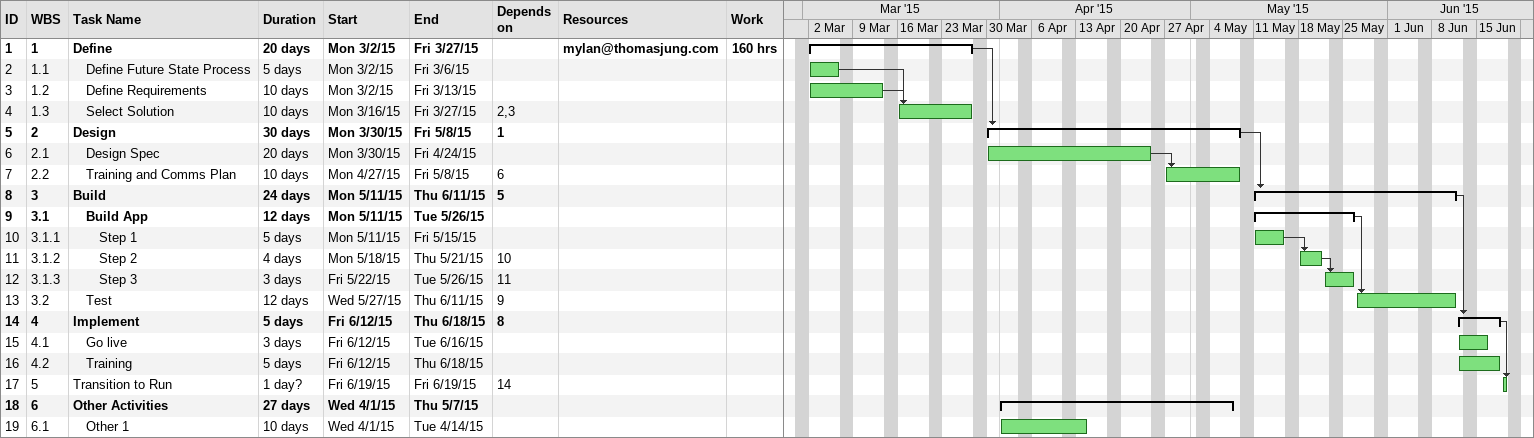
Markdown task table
| ID | WBS | Task | Duration | Start | Finish | Predecessors | Resources | Work (h) |
|---|---|---|---|---|---|---|---|---|
| 1 | 1 | **Define** | 20d | 2015-03-02 | 2015-03-27 |  | mylan@thomasjung.com | 160 |
| 2 | 1.1 | Define Future State Process | 5d | 2015-03-02 | 2015-03-06 |  |  |  |
| 3 | 1.2 | Define Requirements | 10d | 2015-03-02 | 2015-03-13 |  |  |  |
| 4 | 1.3 | Select Solution | 10d | 2015-03-16 | 2015-03-27 | 2, 3 |  |  |
| 5 | 2 | **Design** | 30d | 2015-03-30 | 2015-05-08 | 1 |  |  |
| 6 | 2.1 | Design Spec | 20d | 2015-03-30 | 2015-04-24 |  |  |  |
| 7 | 2.2 | Training and Comms Plan | 10d | 2015-04-27 | 2015-05-08 | 6 |  |  |
| 8 | 3 | **Build** | 24d | 2015-05-11 | 2015-06-11 | 5 |  |  |
| 9 | 3.1 | **Build App** | 12d | 2015-05-11 | 2015-05-26 |  |  |  |
| 10 | 3.1.1 | Step 1 | 5d | 2015-05-11 | 2015-05-15 |  |  |  |
| 11 | 3.1.2 | Step 2 | 4d | 2015-05-18 | 2015-05-21 | 10 |  |  |
| 12 | 3.1.3 | Step 3 | 3d | 2015-05-22 | 2015-05-26 | 11 |  |  |
| 13 | 3.2 | Test | 12d | 2015-05-27 | 2015-06-11 | 9 |  |  |
| 14 | 4 | **Implement** | 5d | 2015-06-12 | 2015-06-18 | 8 |  |  |
| 15 | 4.1 | Go live | 3d | 2015-06-12 | 2015-06-16 |  |  |  |
| 16 | 4.2 | Training | 5d | 2015-06-12 | 2015-06-18 |  |  |  |
| 17 | 5 | Transition to Run | 1d? | 2015-06-19 | 2015-06-19 | 14 |  |  |
| 18 | 6 | **Other Activities** | 27d | 2015-04-01 | 2015-05-07 |  |  |  |
| 19 | 6.1 | Other 1 | 10d | 2015-04-01 | 2015-04-14 |  |  |  |
